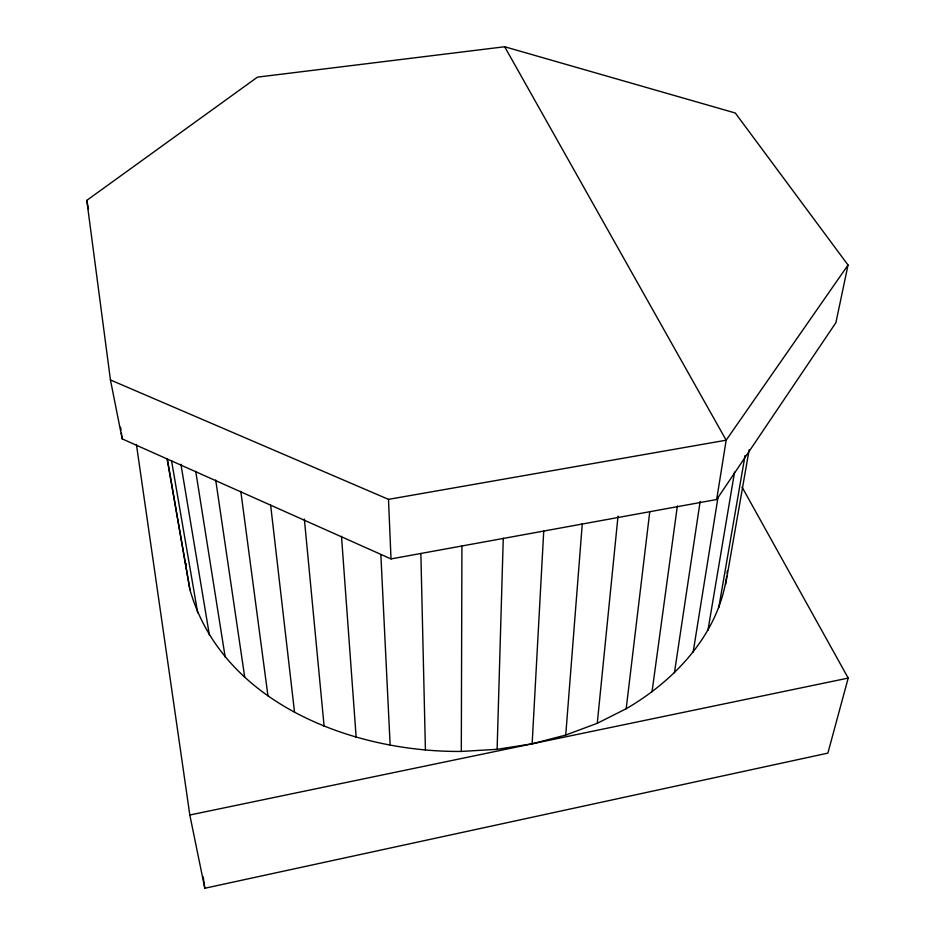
<?xml version="1.0" encoding="UTF-8"?>
<svg xmlns="http://www.w3.org/2000/svg" width="935" height="935" viewBox="0 0 935 935"><rect width="100%" height="100%" fill="white"/><g stroke="black" fill="none" stroke-linecap="round" stroke-linejoin="round"><path stroke-width="1.4" d="M167.178 459.33L189.945 589.786C222.495 703.541 353.044 752.313 461.306 751.436L461.925 546.145M461.306 751.436L497.116 749.321L503.264 538.186M497.116 749.321L532.144 743.816L543.726 531.173M532.144 743.816L565.733 735.062L582.295 523.623M565.733 735.062L597.266 723.281L618.023 516.12M597.266 723.281L626.181 708.742L649.767 511.679M626.181 708.742C675.035 680.318 718.559 634.059 726.67 576.24M727.009 573.506L727.36 570.782M652.034 691.783L677.361 505.964M674.439 672.791L700.151 501.417M716.678 499.512L726.168 440.198L848.033 265.037L735.296 113.006L504.678 46.75L257.464 77.138L86.791 200.37L110.447 379.961L122.181 438.877L391.017 558.92L716.678 499.512L835.902 322.657L848.033 265.037M693.139 652.163L718.103 496.719M707.947 630.283L734.548 472.14M718.77 607.586L745.078 455.415M725.63 584.433L749.157 449.758M742.063 487.088L848.209 678.085L827.872 753.119L204.812 888.25L189.817 815.004L136.428 444.499M189.817 815.004L848.209 678.085M110.447 379.961L388.492 499.36L726.168 440.198L504.678 46.75M86.791 200.37L88.428 208.856M167.295 458.641L189.945 589.786M171.526 460.628L197.706 612.857M180.923 464.263L209.452 635.403M195.742 471.333L225.171 657.024M215.704 480.006L244.736 677.326M203.14 876.82L204.812 888.25M120.627 427.33L121.012 430.217M121.398 433.104L122.181 438.877M240.809 491.331L267.959 695.885M270.636 505.11L294.548 712.306M304.366 519.1L324.118 726.25M341.497 536.316L356.165 737.353M380.849 554.595L390.152 745.382M388.492 499.36L391.017 558.92M420.867 553.543L425.425 750.115M186.112 563.665L186.112 566.54"/></g></svg>
